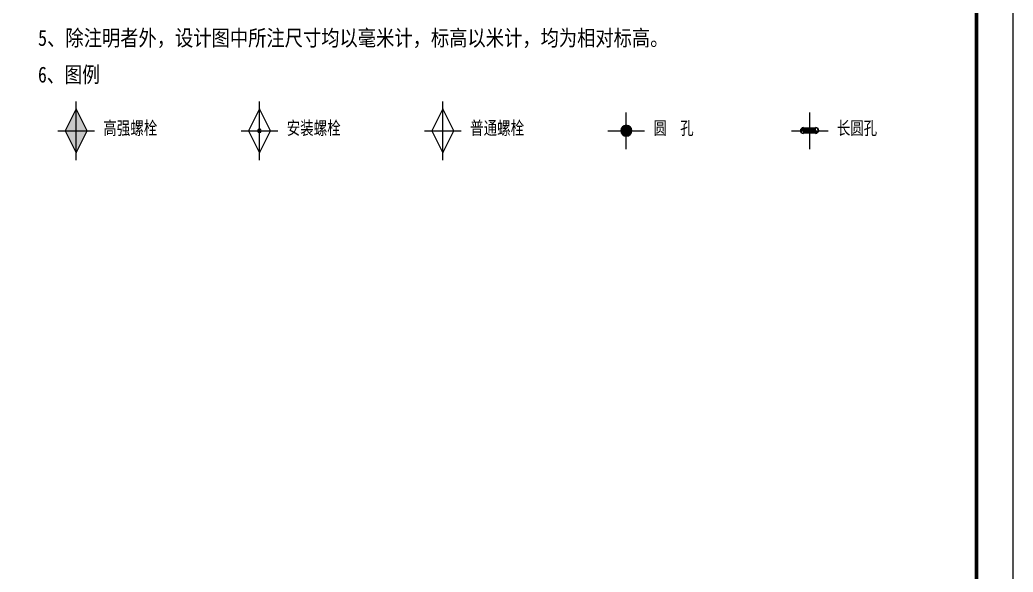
# Model space of a CAD drawing. Header units: millimetres. Extents: x 1442233 to 1526333, y -21810 to 275190.
# Drawn here: x 1499257 to 1526333, y 230381 to 245448 of the extents above; entities that cross this region are included whole.
import ezdxf
from ezdxf.enums import TextEntityAlignment as Align

# ---------------------------------------------------------------- set-up
doc = ezdxf.new("R2010")
doc.units = ezdxf.units.MM
doc.header["$LTSCALE"] = 1500
for name, color, linetype in [('1', 7, 'Continuous'), ('PUB_TITLE', 4, 'Continuous'), ('中文', 2, 'Continuous'), ('层0', 7, 'Continuous'), ('层10102', 7, 'Continuous'), ('层149384', 7, 'Continuous')]:
    doc.layers.add(name, color=color, linetype=linetype)
doc.styles.add('HZ', font='', dxfattribs={"width": 0.7, "height": 5})
doc.styles.get('HZ').set_extended_font_data('SimSun')

# ---------------------------------------------------------------- blocks, each defined once
blk = doc.blocks.new('1234')
at = {"layer": 'PUB_TITLE'}
blk.add_lwpolyline([(1825234, 779394), (1909334, 779394), (1909334, 838794), (1825234, 838794)], close=True, dxfattribs=at)
at = {"layer": 'PUB_TITLE', "const_width": 100}
blk.add_lwpolyline([(1827734, 780394), (1908334, 780394), (1908334, 837794), (1827734, 837794)], close=True, dxfattribs=at)

msp = doc.modelspace()

# ---------------------------------------------------------------- linework, layer by layer
at = {"layer": '层0', "const_width": 150}
msp.add_lwpolyline([(1515863, 242422, 1), (1515713, 242422, 1), (1515863, 242422, 1)], format="xyb", dxfattribs=at)
at = {"layer": '层0'}
for centre, radius, start, end in [((1520624, 242429), 84, 96.9178, 263.0822), ((1520944, 242429), 83.4, 272.2326, 87.7674)]:
    msp.add_arc(centre, radius, start, end, dxfattribs=at)
for points in [[(1500788, 243022), (1501088, 242422), (1500488, 242422), (1500788, 241822)], [(1520614, 242512), (1520947, 242512), (1520614, 242346), (1520947, 242346)]]:
    msp.add_solid(points, dxfattribs=at)
at = {"layer": '层10102'}
for points in [[(1520614, 242512), (1520576, 242498), (1520614, 242422), (1520549, 242468)], [(1520947, 242346), (1520987, 242358), (1520947, 242422), (1521017, 242388)]]:
    msp.add_solid(points, dxfattribs=at)
for points, invisible_edges in [([(1520549, 242468), (1520614, 242422), (1520614, 242346)], 12), ([(1520549, 242390), (1520549, 242468), (1520614, 242346)], 14), ([(1520576, 242360), (1520549, 242390), (1520614, 242346)], 6), ([(1521017, 242388), (1520947, 242422), (1520947, 242512)], 12), ([(1521027, 242429), (1521017, 242388), (1520947, 242512)], 14), ([(1521017, 242470), (1521027, 242429), (1520947, 242512)], 14), ([(1520987, 242500), (1521017, 242470), (1520947, 242512)], 6)]:
    msp.add_3dface(points, dxfattribs=dict(at, invisible_edges=invisible_edges))
at = {"layer": '层149384'}
for p, q in [((1500788, 241622), (1500788, 243222)), ((1505788, 241622), (1505788, 243222)), ((1510788, 241622), (1510788, 243222)), ((1500788, 243022), (1500488, 242422)), ((1501088, 242422), (1500788, 243022)), ((1505788, 243022), (1505488, 242422)), ((1506088, 242422), (1505788, 243022)), ((1510788, 243022), (1510488, 242422)), ((1511088, 242422), (1510788, 243022)), ((1515788, 241922), (1515788, 242922)), ((1520788, 241922), (1520788, 242922)), ((1500288, 242422), (1501288, 242422)), ((1500488, 242422), (1500788, 241822)), ((1500788, 241822), (1501088, 242422)), ((1505288, 242422), (1506288, 242422)), ((1505488, 242422), (1505788, 241822)), ((1505788, 241822), (1506088, 242422)), ((1510288, 242422), (1511288, 242422)), ((1510488, 242422), (1510788, 241822)), ((1510788, 241822), (1511088, 242422)), ((1515288, 242422), (1516288, 242422)), ((1520288, 242422), (1521288, 242422))]:
    msp.add_line(p, q, dxfattribs=at)
for centre, radius, start, end in [((1505788, 242422), 50, 0, 180), ((1505788, 242422), 50, 180, 0), ((1515788, 242422), 150, 0, 180), ((1515788, 242422), 150, 180, 0)]:
    msp.add_arc(centre, radius, start, end, dxfattribs=at)

# ---------------------------------------------------------------- block references
at = {"layer": '1'}
msp.add_blockref('1234', (-383001, -563604), dxfattribs=at)

# ---------------------------------------------------------------- texts
at = {"layer": '中文', "style": 'HZ'}
for s, height, width, p, p2 in [('5、除注明者外，设计图中所注尺寸均以毫米计，标高以米计，均为相对标高。', 433.5, 0.803559, (1499751, 244739), (1516938, 244739)), ('6、图例', 433.5, 0.777678, (1499751, 243739), (1501438, 243739)), ('高强螺栓', 361.3, 0.713357, (1501530, 242316), (1503004, 242316)), ('安装螺栓', 361.3, 0.713357, (1506530, 242316), (1508004, 242316)), ('普通螺栓', 361.3, 0.713357, (1511530, 242316), (1513004, 242316)), ('圆  孔', 361.3, 0.705702, (1516530, 242316), (1517623, 242316)), ('长圆孔', 361.3, 0.705702, (1521530, 242316), (1522623, 242316))]:
    msp.add_text(s, height=height, dxfattribs=dict(at, width=width)).set_placement(p, p2, align=Align.FIT)

doc.saveas('drawing.dxf')
